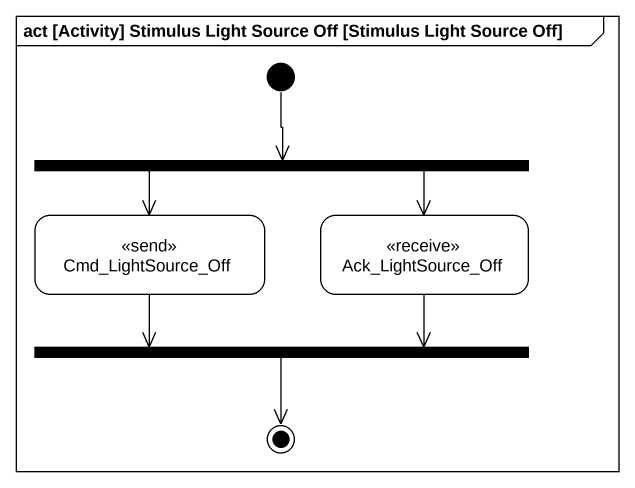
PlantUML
@startuml
mainframe act [Activity] Stimulus Light Source Off [Stimulus Light Source Off]
hide empty description
state fork1 <<fork>>
state Cmd_LightSource_Off <<send>>
state Ack_LightSource_Off <<receive>>
state fork2 <<join>>
[*] --> fork1
fork1 --> Cmd_LightSource_Off
fork1 --> Ack_LightSource_Off
Cmd_LightSource_Off --> fork2
Ack_LightSource_Off --> fork2
fork2 --> [*]
@enduml
